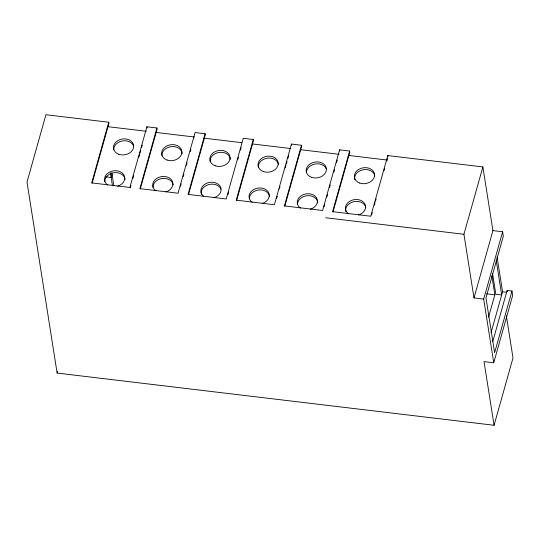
<?xml version="1.0" encoding="UTF-8"?>
<svg xmlns="http://www.w3.org/2000/svg" width="540" height="540" viewBox="0 0 540 540"><rect width="100%" height="100%" fill="white"/><g stroke="black" fill="none" stroke-linecap="round" stroke-linejoin="round"><path stroke-width="0.81" d="M506.351 315.765L513 357.932L494.073 425.277L57.125 373.073L27 182.068L45.927 114.723L108.749 122.229L91.699 182.891L129.863 187.447L146.914 126.785L156.924 127.987L157.113 129.148L140.285 189M92.111 183.242L108.931 123.39L108.749 122.229M112.064 174.326L111.166 177.505L112.469 185.733M57.125 373.073L57.584 371.452M130.275 187.805L130.957 185.389M132.995 178.132L133.67 175.716M138.881 157.181L139.563 154.764M140.015 153.151L140.697 150.734M141.602 147.514L142.283 145.098M156.924 127.987L139.874 188.649L178.038 193.205L195.095 132.543L205.106 133.738L205.288 134.899L188.46 194.758M180.488 186.307L181.17 183.89M183.209 176.641L183.884 174.218M186.381 165.355L187.056 162.938M190.228 151.659L190.91 149.236M205.106 133.738L188.048 194.4L226.22 198.963L243.27 138.301L253.28 139.495L253.463 140.656L236.635 200.516M227.988 194.481L228.663 192.065M237.722 159.833L238.403 157.41M240.442 150.161L241.124 147.744M253.28 139.495L236.23 200.158L274.394 204.721L291.445 144.059L301.455 145.253L301.637 146.414L284.81 206.267M276.615 198.626L277.29 196.209M279.329 188.953L280.01 186.536M285.221 168.001L285.903 165.584M286.355 163.971L287.03 161.555M287.942 158.335L288.617 155.918M301.455 145.253L284.404 205.916L322.569 210.472L339.62 149.81L349.63 151.011L349.812 152.165L332.984 212.024M324.108 206.8L324.79 204.383M326.828 197.127L327.503 194.71M329.549 187.461L330.224 185.038M333.848 172.145L334.53 169.729M336.569 162.479L337.244 160.063M349.63 151.011L332.579 211.667L370.744 216.23L387.794 155.567L482.875 166.928L492.912 230.594L473.985 297.938L483.698 299.099L493.736 362.772L484.029 361.611L494.073 425.277M371.608 214.974L372.283 212.558M374.321 205.301L375.003 202.885M375.455 201.272L376.137 198.855M384.062 170.654L384.743 168.23M386.782 160.981L387.464 158.564M473.985 297.938L463.941 234.272L482.875 166.928M483.698 299.099L502.625 231.755L492.912 230.594M488.538 317.223L494.843 294.786L491.832 275.67M491.069 332.674L502.565 291.776L497.09 257.06M492.737 341.597L507.121 290.432L511.974 291.013L512.669 295.427L493.736 362.772M511.974 291.013L494.627 352.735L485.973 297.884L503.321 236.162L502.625 231.755M107.582 126.644L146.259 131.261M155.756 132.401L194.434 137.018M203.931 138.152L241.785 142.675M252.106 143.91L290.783 148.534M300.281 149.668L338.958 154.285M348.455 155.419L387.139 160.043M105.82 176.863L111.166 177.505L110.437 172.868M325.694 217.755L463.941 234.272M502.565 291.776L506.615 292.262M486.526 293.794L494.843 294.786M507.121 290.432L507.317 291.715M496.199 260.233L501.674 294.948L495.835 294.253L492.575 273.591M387.794 155.567L387.976 156.728M339.62 149.81L339.802 150.971M291.445 144.059L291.627 145.22M146.914 126.785L147.103 127.946M111.821 172.787L113.893 185.942M107.75 185.044A10.179 7.985 -9 0 1 108.493 172.719A10.179 7.985 -9 0 1 123.633 174.528A10.179 7.985 -9 0 1 117.632 186.226M113.751 149.735A10.179 7.985 -9 0 1 122.162 141.008A10.179 7.985 -9 0 1 133.556 145.861M104.8 181.568A10.179 7.985 -9 0 1 114.534 172.658A10.179 7.985 -9 0 1 125.057 179.732M155.925 190.796A10.179 7.985 -9 0 1 156.668 178.477A10.179 7.985 -9 0 1 171.815 180.286A10.179 7.985 -9 0 1 165.807 191.977M161.926 155.493A10.179 7.985 -9 0 1 171.653 146.576A10.179 7.985 -9 0 1 182.176 153.65M152.975 187.326A10.179 7.985 -9 0 1 162.27 178.463A10.179 7.985 -9 0 1 173.158 184.795M203.479 196.094A10.179 7.985 -9 0 1 205.322 183.931A10.179 7.985 -9 0 1 220.118 186.239A10.179 7.985 -9 0 1 213.982 197.735M210.101 161.244A10.179 7.985 -9 0 1 219.834 152.334A10.179 7.985 -9 0 1 230.351 159.408M201.38 194.461A10.179 7.985 -9 0 1 208.697 184.559A10.179 7.985 -9 0 1 220.954 189.209M252.275 202.311A10.179 7.985 -9 0 1 253.017 189.986A10.179 7.985 -9 0 1 268.164 191.794A10.179 7.985 -9 0 1 262.156 203.492M258.275 167.002A10.179 7.985 -9 0 1 267.563 158.139A10.179 7.985 -9 0 1 278.458 164.471M249.332 198.841A10.179 7.985 -9 0 1 258.62 189.972A10.179 7.985 -9 0 1 269.507 196.31M300.449 208.069A10.179 7.985 -9 0 1 301.199 195.743A10.179 7.985 -9 0 1 316.339 197.552A10.179 7.985 -9 0 1 310.331 209.243M306.457 172.76A10.179 7.985 -9 0 1 314.861 164.032A10.179 7.985 -9 0 1 326.255 168.878M297.506 204.593A10.179 7.985 -9 0 1 307.233 195.683A10.179 7.985 -9 0 1 317.756 202.757M348.624 213.82A10.179 7.985 -9 0 1 349.373 201.501A10.179 7.985 -9 0 1 364.514 203.31A10.179 7.985 -9 0 1 358.506 215.001M354.854 179.888A10.179 7.985 -9 0 1 363.042 169.79A10.179 7.985 -9 0 1 374.807 175.986M345.904 211.727A10.179 7.985 -9 0 1 354.092 201.623A10.179 7.985 -9 0 1 365.857 207.819M118.854 154.285A10.179 7.985 -9 0 0 133.704 145.982A10.179 7.985 -9 0 0 118.172 140.441A10.179 7.985 -9 0 0 118.854 154.285M167.036 160.043A10.179 7.985 -9 0 0 181.879 151.74A10.179 7.985 -9 0 0 166.347 146.198A10.179 7.985 -9 0 0 167.036 160.043M215.21 165.8A10.179 7.985 -9 0 0 230.054 157.498A10.179 7.985 -9 0 0 214.522 151.949A10.179 7.985 -9 0 0 215.21 165.8M263.385 171.551A10.179 7.985 -9 0 0 278.228 163.249A10.179 7.985 -9 0 0 262.697 157.707A10.179 7.985 -9 0 0 263.385 171.551M311.56 177.309A10.179 7.985 -9 0 0 326.403 169.007A10.179 7.985 -9 0 0 310.871 163.465A10.179 7.985 -9 0 0 311.56 177.309M359.735 183.067A10.179 7.985 -9 0 0 374.578 174.764A10.179 7.985 -9 0 0 359.046 169.222A10.179 7.985 -9 0 0 359.735 183.067"/></g></svg>
